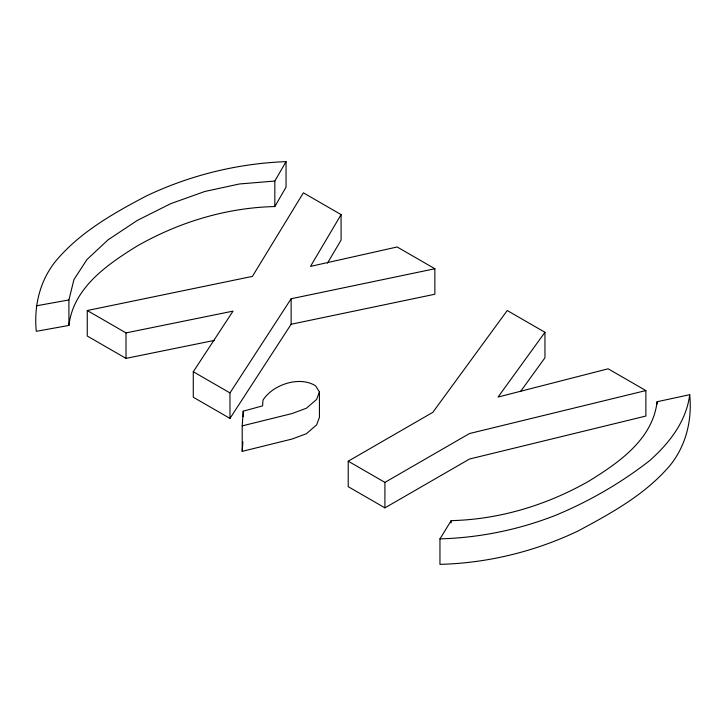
<?xml version="1.0" encoding="UTF-8"?>
<svg xmlns="http://www.w3.org/2000/svg" width="726" height="726" viewBox="0 0 726 726"><rect width="100%" height="100%" fill="white"/><g stroke="black" fill="none" stroke-linecap="round" stroke-linejoin="round"><path stroke-width="1.09" d="M242.212 425.881L243.228 411.17L262.594 405.87L262.975 400.207C272.504 384.726 299.548 375.514 315.601 385.86L319.422 391.895L319.422 417.377L316.618 424.882L306.426 433.712L292.151 439.012L242.212 451.363L242.212 425.881L292.151 413.521L306.426 408.221L316.618 399.4L319.422 391.895M242.212 451.363L242.865 441.907M68.916 325.43L68.916 299.938L73.952 279.528L87.011 259.481L108.101 239.798L137.214 220.486L170.664 203.679L204.75 191.501L239.471 183.968L274.827 181.055L286.044 161.635C237.674 163.45 189.831 175.256 146.135 196.065C112.829 213.662 79.161 232.565 54.904 262.122C39.54 281.824 33.813 306.69 36.3 331.31L68.916 325.43C73.308 287.696 107.484 264.373 137.214 245.978C179.159 222.092 226.439 207.681 274.827 206.547L286.044 187.126L286.044 161.635M657.084 401.75C652.692 439.484 618.516 462.807 588.786 481.202C546.841 505.087 499.561 519.489 451.173 520.633L439.956 538.873L439.956 564.365C487.663 563.131 534.89 551.533 577.95 531.042C611.492 513.064 645.75 494.352 670.588 464.758C686.297 444.884 692.214 419.664 689.7 394.69L657.084 401.75L657.084 403.965M689.7 394.69C686.342 421.425 669.308 443.159 649.752 460.565C621.075 482.917 589.321 501.294 555.753 515.242C518.872 529.735 479.568 537.784 439.956 538.873M87.265 310.528L252.403 276.397L303.368 192.826L341.084 214.606L310.501 266.397L397.149 246.976L434.865 268.747L434.865 294.239L291.135 324.25L229.979 418.412L193.279 397.222L193.279 371.739L233.037 311.118L126.006 332.898L87.265 310.528L87.265 336.02L126.006 358.381L214.279 340.421M327.49 263.111L341.084 240.088L341.084 214.606M229.979 418.412L229.979 392.92L291.135 298.758L434.865 268.747M544.954 332.308L498.063 397.04L608.152 368.799L645.868 390.57L645.868 416.052L469.522 459.023L384.916 507.864L348.217 486.674L348.217 461.191L432.823 412.341L507.238 310.528L544.954 332.308L544.954 357.791L520.515 391.532M348.217 461.191L384.916 482.382L469.522 433.531L645.868 390.57M36.3 305.827L68.916 299.938M193.279 371.739L229.979 392.92M451.173 520.633L451.173 522.847M384.916 482.382L384.916 507.864M291.135 298.758L291.135 324.25M274.827 181.055L274.827 206.547M243.228 411.17L243.228 416.706M126.006 332.898L126.006 358.381"/></g></svg>
